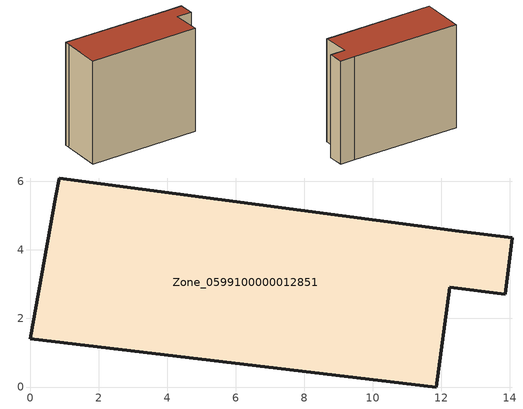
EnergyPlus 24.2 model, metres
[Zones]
Zone_0599100000012851
 floor ground (C_G): 11.85,0 0,1.41 0.75,5.57 0.85,6.1 12.53,4.55 14.08,4.36 13.87,2.71 12.25,2.91 z2.04
 wall outside (C_F): 12.53,4.55 0.85,6.1 0.75,5.57 0,1.41 11.85,0 12.25,2.91 13.87,2.71 14.08,4.36 12.53,4.55 z2.04:12.89
 roof outside (C_R): 0.75,5.57 0,1.41 11.85,0 12.25,2.91 13.87,2.71 14.08,4.36 12.53,4.55 0.85,6.1 z12.89
[BUILDING]
Pand.0599100000012851: North Axis=0; Terrain=City; Loads Convergence Tolerance Value=0.04; Temperature Convergence Tolerance Value=0.4; Solar Distribution=FullExterior; Maximum Number of Warmup Days=25; Minimum Number of Warmup Days=1
[Site:Location]
Rotterdam.The.Hague.AP_ZH_NLD Design_Conditions: Latitude=51.96; Longitude=4.45; Time Zone=1; Elevation=-4.5
[SITE:GROUNDTEMPERATURE:BUILDINGSURFACE]
18, 18, 18, 18, 18, 18, 18, 18, 18, 18, 18, 18
[MATERIAL] Thermal Absorptance=0.9; Solar Absorptance=0.7; Visible Absorptance=0.7
Name | Roughness | Thickness | Conductivity | Density | Specific Heat
G.TI.1946 | MediumSmooth | 0.15 | 1 | 540 | 1210
F.TI.1946 | Rough | 0.3 | 0.857143 | 1920 | 840
R.TI.1946 | MediumRough | 0.2 | 0.1 | 1500 | 1000
[CONSTRUCTION]
C_G: G.TI.1946
C_F: F.TI.1946
C_R: R.TI.1946
[ZONE]
Zone_0599100000012851: Type=1; Multiplier=1; Ceiling Height=Autocalculate; Volume=Autocalculate; Floor Area=autocalculate; Part of Total Floor Area=Yes
[ZONEINFILTRATION:DESIGNFLOWRATE]
Infil_Zone_0599100000012851: Zone or ZoneList or Space or SpaceList=Zone_0599100000012851; Schedule=AlwaysOn; Design Flow Rate Calculation Method=Flow/Area; Flow Rate per Floor Area=0.003; Constant Term Coefficient=1; Temperature Term Coefficient=0; Velocity Term Coefficient=0; Velocity Squared Term Coefficient=0
[HVACTEMPLATE:ZONE:IDEALLOADSAIRSYSTEM]
Zone_0599100000012851: Maximum Heating Supply Air Temperature=50; Minimum Cooling Supply Air Temperature=13; Maximum Heating Supply Air Humidity Ratio=0.0156; Minimum Cooling Supply Air Humidity Ratio=0.0077; Heating Limit=NoLimit; Cooling Limit=NoLimit; Dehumidification Control Type=ConstantSensibleHeatRatio; Cooling Sensible Heat Ratio=0.7; Dehumidification Setpoint=60; Humidification Control Type=None; Humidification Setpoint=30; Outdoor Air Method=None; Outdoor Air Flow Rate per Person=0.00944; Outdoor Air Flow Rate per Zone Floor Area=0; Outdoor Air Flow Rate per Zone=0; Demand Controlled Ventilation Type=None; Outdoor Air Economizer Type=NoEconomizer; Heat Recovery Type=None; Sensible Heat Recovery Effectiveness=0.7; Latent Heat Recovery Effectiveness=0.65
[ZONECONTROL:THERMOSTAT]
ThermostatControl_Zone_0599100000012851: Zone or ZoneList=Zone_0599100000012851; Control Type Schedule=DualSetpointControlType; Control 1=Thermostat_Zone_0599100000012851; Temperature Difference Between Cutout And Setpoint=0
[THERMOSTATSETPOINT:DUALSETPOINT]
Thermostat_Zone_0599100000012851: Heating Setpoint Temperature Schedule=HeatingSetpoint_Zone_0599100000012851; Cooling Setpoint Temperature Schedule=CoolingSetpoint_Zone_0599100000012851
[SCHEDULE:COMPACT]
HeatingSetpoint_Zone_0599100000012851: Through: 12/31, For: AllDays, Until: 24:00, 21
CoolingSetpoint_Zone_0599100000012851: Through: 12/31, For: AllDays, Until: 24:00, 24
DualSetpointControlType: Through: 12/31, For: AllDays, Until: 24:00, 4
AlwaysOn: Through: 12/31, For: AllDays, Until: 24:00, 1
